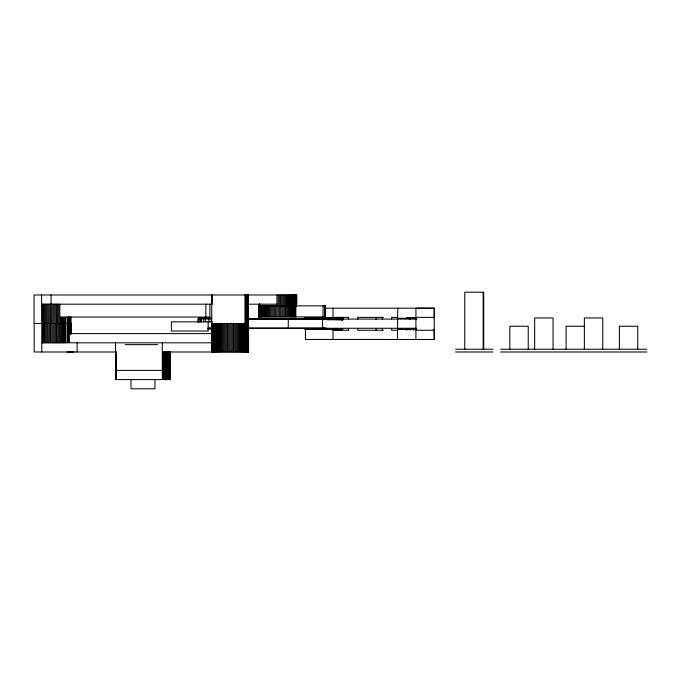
<?xml version="1.0" encoding="UTF-8"?>
<svg xmlns="http://www.w3.org/2000/svg" width="681" height="681" viewBox="0 0 681 681"><rect width="100%" height="100%" fill="white"/><g stroke="black" fill="none" stroke-linecap="round" stroke-linejoin="round"><path stroke-width="1.02" d="M115.489 342.798L115.489 379.581L170.633 379.581M115.634 370.379L115.634 351.992M162.308 342.798L162.308 379.581M324.982 308.187L434.257 308.195L434.248 339.47L305.411 339.453L305.411 329.34L342.185 329.34M333.009 339.453L333.009 329.34M333.009 318.308L333.009 308.195M334.03 330.259L334.03 329.34M334.03 318.308L334.03 317.389M335.009 330.259L335.009 329.34M335.009 318.308L335.009 317.389M335.937 330.259L335.937 329.34M335.937 318.308L335.937 317.389M336.814 330.259L336.814 329.34M336.814 318.308L336.814 317.389M337.631 330.259L337.631 329.34M337.631 318.308L337.631 317.389M338.397 330.259L338.397 329.34M338.397 318.308L338.397 317.389M339.095 330.259L339.095 329.34M339.095 318.308L339.095 317.389M339.734 330.259L339.734 329.34M339.734 318.308L339.734 317.389M340.296 330.259L340.287 329.34M340.296 318.308L340.296 317.389M340.798 330.259L340.781 329.34M340.798 318.308L340.798 317.389M341.215 330.259L341.207 329.34M341.215 318.308L341.215 317.389M341.564 330.259L341.556 329.34M341.564 318.308L341.556 317.389M341.836 330.259L341.828 329.34M341.836 318.308L341.828 317.389M342.032 330.259L342.032 329.34M342.032 318.308L342.032 317.389M342.151 329.34L342.151 330.259M348.502 330.259L348.502 328.276M348.502 319.363L348.502 317.389M357.712 328.276L357.712 330.259L383.267 330.259M357.712 319.372L357.712 317.389L383.573 317.389M376.065 330.259L376.065 328.276M376.065 319.372L376.065 317.389M382.39 330.259L382.39 328.285M382.39 319.372L382.39 317.389M391.601 328.285L391.601 330.259L397.721 330.259M391.601 319.372L391.601 317.389L397.721 317.389M397.551 339.461L397.517 329.349L416.576 329.349M406.702 330.268L406.702 329.349M406.702 318.308L406.702 317.389M407.757 318.308L407.757 317.389M408.855 318.308L408.855 317.389M409.979 330.268L409.971 328.285M409.971 319.372L409.971 317.389M411.128 318.308L411.128 317.389M412.303 318.308L412.303 317.389M413.495 330.268L413.495 329.34M413.495 318.308L413.495 317.389M414.686 318.308L414.686 317.389M434.137 329.349L434.248 339.47M434.137 318.308L434.291 308.195L415.921 308.195L415.921 339.461M342.151 317.389L342.185 318.308L305.565 318.308M405.816 329.349L410.294 329.349M41.66 304.186L212.395 304.186L212.395 294.984M248.156 304.186L276.98 304.186M259.401 306.024L296.175 306.024L296.065 294.984M397.866 308.195L397.517 318.308L416.576 318.308M60.243 317.057L209.901 317.057L209.901 304.186M333.009 317.389L348.791 317.389M415.997 317.397L434.137 317.389M198.367 317.976L211.757 317.976M211.297 318.895L198.12 318.895L198.12 321.96M248.284 318.895L326.054 318.895L326.054 317.976M248.216 319.083L416.687 319.083M212.489 321.841L171.374 321.841L171.374 331.034L208.148 331.034L208.148 321.841M584.468 326.25L566.073 326.25L566.073 349.234M208.02 328.089L211.382 328.089M248.284 328.089L326.054 328.089L326.054 329.008M207.807 328.276L212.566 328.276M247.91 328.276L416.687 328.276M208.02 329.008L211.382 329.008M304.22 329.008L342.841 329.008M397.559 329.349L403.79 329.349M306.041 329.34L305.411 329.34M333.009 330.259L348.791 330.259M415.997 330.268L434.137 330.268M69.428 333.605L212.421 333.605M41.779 342.798L212.421 342.798M125.219 344.637L157.6 344.637M455.563 349.234L492.933 349.234M500.637 349.234L646.95 349.234M116.519 351.992L34.169 351.992L34.169 323.492M162.308 351.992L248.582 351.992L248.565 323.492L211.714 323.492L211.74 304.186M455.563 351.992L492.933 351.992M500.637 351.992L646.95 351.992M115.481 370.379L170.633 370.379M66.951 351.966L73.854 351.992M637.756 349.234L637.756 326.25L619.37 326.25L619.37 349.234M602.745 349.234L602.745 317.976L584.358 317.976L584.358 349.234M553.057 349.234L553.057 317.976L534.67 317.976L534.67 349.234M528.226 349.234L528.226 326.25L509.839 326.25L509.839 349.234M483.74 349.234L483.74 292.226L464.757 292.226L464.757 349.234M483.152 292.226L483.152 349.234M397.593 319.083L397.593 328.276M342.798 319.976L342.841 317.976L304.22 317.976L304.262 318.895M342.671 317.976L342.671 319.976M342.466 317.976L342.466 319.976M342.185 317.976L342.185 319.976M341.811 317.976L341.811 319.976M341.368 317.976L341.368 319.976M340.849 317.976L340.849 319.976M340.253 317.976L340.253 319.976M339.589 317.976L339.589 319.976M338.849 317.976L338.849 319.976M338.048 317.976L338.048 319.976M337.189 317.976L337.189 319.976M336.261 317.976L336.261 319.976M335.282 317.976L335.282 319.976M334.26 317.976L334.26 319.976M333.188 317.976L333.188 319.976M332.073 317.976L332.073 319.976M330.923 317.976L330.923 319.976M329.74 317.976L329.74 319.976M328.531 317.976L328.531 319.976M327.297 317.976L327.297 319.976M325.356 305.871L325.356 316.903M324.794 317.976L324.794 318.895M324.794 328.089L324.794 329.008M324.548 305.871L324.548 316.903M323.535 317.976L323.535 318.895M323.535 328.089L323.535 329.008M323.032 305.871L323.032 316.903M322.564 319.083L322.564 328.276M322.266 317.976L322.266 318.895M322.266 328.089L322.266 329.008M321.006 317.976L321.006 318.895M319.764 317.976L319.764 318.895M318.529 317.976L318.529 318.895M317.32 317.976L317.32 318.895M316.137 317.976L316.137 318.895M314.988 317.976L314.988 318.895M313.873 317.976L313.873 318.895M312.8 317.976L312.8 318.895M311.77 317.976L311.77 318.895M310.8 317.976L310.8 318.895M309.872 317.976L309.872 318.895M309.012 317.976L309.012 318.895M308.212 317.976L308.212 318.895M307.471 317.976L307.471 318.895M306.808 317.976L306.808 318.895M306.212 317.976L306.212 318.895M305.684 317.976L305.684 318.895M305.241 317.976L305.241 318.895M304.875 317.976L304.875 318.895M304.586 317.976L304.586 318.895M304.381 317.976L304.381 318.895M296.839 304.186L296.839 294.984L34.05 294.984L34.05 323.492L70.935 323.492L70.935 334.039M295.963 306.024L295.963 294.984L295.818 316.903M295.648 294.984L295.648 306.024M295.324 294.984L295.316 316.903M294.924 294.984L294.924 306.024M294.728 305.871L294.728 316.903M294.447 294.984L294.447 306.024M294.073 305.871L294.073 316.903M293.903 294.984L293.903 306.024M293.349 305.871L293.349 316.903M293.29 294.984L293.29 306.024M292.609 294.984L292.566 316.903M291.868 294.984L291.868 306.024M291.715 305.871L291.715 316.903M291.068 294.984L291.068 306.024M290.804 305.871L290.804 316.903M290.208 294.984L290.208 306.024M289.834 305.871L289.834 316.903M289.289 294.984L289.289 306.024M288.821 305.871L288.821 316.903M288.327 294.984L288.327 306.024M288.276 319.083L288.276 328.276M287.757 305.871L287.757 316.903M287.322 294.984L287.322 306.024M286.65 305.871L286.65 316.903M286.267 294.984L286.267 306.024M285.501 305.871L285.501 316.903M285.186 294.984L285.186 306.024M284.326 305.871L284.326 316.903M284.071 294.984L284.071 306.024M283.117 305.871L283.117 316.903M282.921 294.984L282.921 306.024M281.891 305.871L281.891 316.903M281.755 294.984L281.755 306.024M280.649 305.871L280.649 316.903M280.572 294.984L280.572 306.024M279.38 294.984L279.397 316.903M278.18 294.984L278.18 306.024M278.129 305.871L278.129 316.903M276.903 294.984L276.98 306.024M276.869 305.871L276.869 316.903M275.609 305.871L275.609 316.903M274.358 305.871L274.358 316.903M273.124 305.871L273.124 316.903M271.915 305.871L271.915 316.903M270.723 305.871L270.723 316.903M269.565 305.871L269.565 316.903M268.442 305.871L268.442 316.903M267.361 305.871L267.361 316.903M266.331 305.871L266.331 316.903M265.343 305.871L265.343 316.903M264.407 305.871L264.407 316.903M263.53 305.871L263.53 316.903M262.713 305.871L262.713 316.903M261.964 305.871L261.964 316.903M261.283 305.871L261.283 316.903M260.678 305.871L260.678 316.903M260.142 305.871L260.142 316.903M259.682 304.015L259.682 316.903M259.512 304.015L259.512 306.024M259.418 304.015L259.299 316.903M258.891 305.871L258.993 316.903M258.771 305.871L258.771 316.903M258.703 305.871L258.635 316.903M248.463 294.984L248.471 351.992M248.361 294.984L248.301 323.492M248.173 294.984L248.165 351.992M247.918 294.984L247.867 351.992M247.586 294.984L247.586 323.492M247.501 323.492L247.501 351.992M247.169 294.984L247.169 323.492M247.05 323.492L247.05 351.992M246.684 294.984L246.684 323.492M246.539 323.492L246.539 351.992M246.13 294.984L246.13 323.492M245.952 323.492L245.952 351.992M245.509 294.984L245.509 323.492M245.296 323.492L245.296 351.992M244.964 294.984L244.964 323.492M244.581 323.492L244.581 351.992M243.807 323.492L243.807 351.992M242.964 323.492L242.964 351.992M242.078 323.492L242.078 351.992M241.134 323.492L241.134 351.992M240.146 323.492L240.146 351.992M239.116 323.492L239.116 351.992M238.044 323.492L238.044 351.992M236.945 323.492L236.945 351.992M235.813 323.492L235.813 351.992M234.664 323.492L234.664 351.992M233.489 323.492L233.489 351.992M232.306 323.492L232.306 351.992M231.106 323.492L231.106 351.992M229.906 323.492L229.906 351.992M228.714 323.492L228.714 351.992M227.522 323.492L227.522 351.992M226.339 323.492L226.339 351.992M225.181 323.492L225.181 351.992M224.04 323.492L224.04 351.992M222.925 323.492L222.925 351.992M221.844 323.492L221.844 351.992M220.797 323.492L220.797 351.992M219.793 323.492L219.793 351.992M218.831 323.492L218.831 351.992M217.92 323.492L217.92 351.992M217.06 323.492L217.06 351.992M216.26 323.492L216.26 351.992M215.511 323.492L215.511 351.992M214.838 323.492L214.838 351.992M214.226 323.492L214.226 351.992M213.681 323.492L213.681 351.992M213.204 323.492L213.204 351.992M212.804 323.492L212.804 351.992M212.481 323.492L212.481 351.992M212.225 323.492L212.225 351.992M212.055 323.492L212.055 351.992M212.012 323.492L212.012 351.992M211.527 294.984L211.527 304.186M211.221 318.895L211.221 321.96M208.888 318.895L208.888 321.96M205.849 304.186L205.849 317.057M205.671 318.895L205.671 321.96M203.772 318.895L203.772 321.96M201.372 318.895L201.372 321.96M200.708 318.895L200.708 321.96M199.141 318.895L199.141 321.96M198.486 318.895L198.486 321.96M198.282 318.895L198.282 321.96M170.497 379.581L170.497 351.992L170.369 379.581M170.259 351.992L170.259 379.581M170.063 370.379L170.063 379.581M169.909 351.992L169.909 379.581M169.646 370.379L169.646 379.581M169.441 351.992L169.441 379.581M169.109 370.379L169.109 379.581M168.854 351.992L168.854 379.581M168.769 351.992L168.777 379.581M168.462 370.379L168.462 379.581M168.164 351.992L168.164 379.581M168.062 351.992L168.071 379.581M167.713 370.379L167.713 379.581M167.364 351.992L167.364 379.581M166.854 370.379L166.854 379.581M166.453 351.992L166.453 379.581M166.334 351.992L166.334 379.581M165.892 370.379L165.892 379.581M165.449 351.992L165.449 379.581M165.313 351.992L165.321 379.581M164.828 370.379L164.828 379.581M164.351 351.992L164.351 379.581M164.206 351.992L164.206 379.581M163.678 370.379L163.678 379.581M163.159 351.992L163.159 379.581M162.997 351.992L163.006 379.581M154.927 379.394L154.927 388.774L131.024 388.774L131.024 379.394M116.042 370.379L116.042 379.581M115.608 351.992L115.608 379.581M77.132 342.798L77.132 351.992M70.815 317.159L70.867 334.039M70.713 317.159L70.662 334.039M70.543 317.159L70.501 334.039M70.415 323.492L70.415 334.039M70.296 317.159L70.296 323.492M70.092 323.492L70.092 334.039M69.973 317.159L69.973 323.492M69.692 323.492L69.692 334.039M69.573 317.159L69.573 323.492M69.215 323.492L69.215 342.475M69.104 317.159L69.104 323.492M68.67 323.492L68.67 342.475M68.56 317.159L68.56 323.492M68.057 323.492L68.057 342.475M67.947 317.159L67.947 323.492M67.376 323.492L67.376 342.475M67.266 317.159L67.266 323.492M65.836 323.492L65.836 342.798M65.716 317.389L65.716 323.492M64.976 323.492L64.976 342.798M64.857 317.389L64.857 323.492M63.946 317.389L64.065 342.798M63.095 323.492L63.095 342.798M62.984 317.389L62.984 323.492M62.09 323.492L62.09 342.798M61.971 317.389L61.971 323.492M61.043 323.492L61.043 342.798M60.924 317.389L60.924 323.492M59.843 304.186L59.954 342.798M58.838 323.492L58.838 342.798M58.728 304.186L58.728 323.492M57.698 323.492L57.698 342.798M57.579 304.186L57.579 323.492M56.412 304.186L56.532 342.798M55.348 323.492L55.348 342.798M55.229 304.186L55.229 323.492M54.157 323.492L54.157 342.798M54.037 304.186L54.037 323.492M52.956 323.492L52.956 342.798M52.837 304.186L52.837 323.492M51.747 323.492L51.747 342.798M51.628 304.186L51.628 323.492M51.084 294.984L51.084 304.186M50.547 323.492L50.547 342.798M50.437 304.186L50.437 323.492M49.355 323.492L49.355 342.798M49.245 304.186L49.245 323.492M48.062 304.186L48.181 342.798M47.023 323.492L47.023 342.798M46.904 304.186L46.904 323.492M45.882 323.492L45.882 342.798M45.772 304.186L45.772 323.492M44.665 304.186L44.776 342.798M43.703 323.492L43.703 342.798M43.593 304.186L43.593 323.492M42.673 323.492L42.673 342.798M42.554 304.186L42.554 323.492M41.779 323.492L41.779 351.992M41.558 294.984L41.66 323.492M115.889 351.992L115.872 379.581L115.847 351.992M325.492 305.871L258.576 305.871L258.576 316.903L325.492 316.903L325.492 305.871"/></g></svg>
